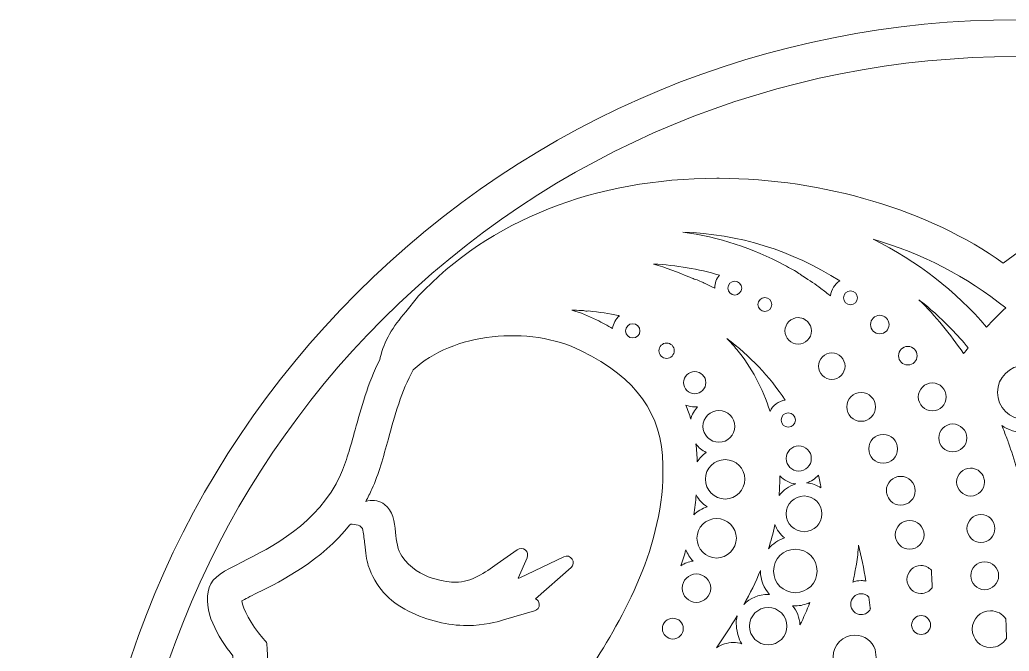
# Model space of a CAD drawing. Header units: millimetres. Extents: x 9 to 1276, y -340 to -50.
# Drawn here: x 319.6 to 470.1, y -151.7 to -55.6 of the extents above; entities that cross this region are included whole.
import ezdxf

# ---------------------------------------------------------------- set-up
doc = ezdxf.new("R2010")
doc.units = ezdxf.units.MM
doc.header["$MEASUREMENT"] = 0
doc.layers.add('Layer 3', color=7, linetype='Continuous')

msp = doc.modelspace()

# ---------------------------------------------------------------- linework, layer by layer
at = {"layer": 'Layer 3', "lineweight": 0}
for points, knots in [([(620.24, -206.34), (619.43, -204.71), (617.16, -200.77), (613.45, -198.86), (613.45, -198.86), (613.45, -198.72), (613.45, -198.72), (613.45, -198.37), (613.46, -198.03), (613.46, -197.69), (613.46, -159.73), (598.68, -124.04), (571.83, -97.19), (544.99, -70.35), (509.29, -55.56), (471.33, -55.56), (433.37, -55.56), (397.67, -70.35), (370.83, -97.19), (344.2, -123.82), (329.43, -159.2), (329.21, -196.85), (325.5, -198.76), (323.23, -202.7), (322.42, -204.33), (320.03, -209.14), (319.55, -215.31), (321.04, -222.17), (323.03, -231.3), (328.3, -238.46), (336.7, -243.46), (343.71, -264.14), (355.19, -282.55), (370.83, -298.19), (397.67, -325.04), (433.37, -339.82), (471.33, -339.82), (509.29, -339.82), (544.99, -325.04), (571.83, -298.19), (586.8, -283.23), (597.98, -265.66), (605.06, -245.99), (613.99, -240.98), (619.56, -233.65), (621.62, -224.18), (623.11, -217.32), (622.63, -211.15), (620.24, -206.34)], [0, 0, 0, 0, 1, 1, 1, 2, 2, 2, 3, 3, 3, 4, 4, 4, 5, 5, 5, 6, 6, 6, 7, 7, 7, 8, 8, 8, 9, 9, 9, 10, 10, 10, 11, 11, 11, 12, 12, 12, 13, 13, 13, 14, 14, 14, 15, 15, 15, 16, 16, 16, 16]), ([(333.93, -203.91), (334.33, -203.38), (334.8, -203.1), (335.9, -203.34), (336.03, -203.43), (336.23, -203.78), (336.22, -204.06), (336.22, -204.06), (335.79, -212.63), (335.79, -212.63), (335.77, -213.11), (336.09, -213.54), (336.56, -213.66), (337.02, -213.77), (337.51, -213.53), (337.7, -213.09), (337.7, -213.09), (341.23, -205.26), (341.23, -205.26), (342.48, -202.49), (341.64, -198.96), (339.24, -196.85), (338.06, -195.82), (336.53, -195.14), (334.84, -194.9), (335.55, -159.49), (349.72, -126.23), (374.79, -101.15), (400.58, -75.36), (434.87, -61.16), (471.34, -61.16), (507.81, -61.16), (542.09, -75.36), (567.88, -101.15), (593.48, -126.75), (607.66, -160.73), (607.87, -196.89), (606.19, -197.13), (604.61, -197.83), (603.44, -198.86), (601.03, -200.97), (600.2, -204.51), (601.44, -207.28), (601.44, -207.28), (604.97, -215.1), (604.97, -215.1), (605.17, -215.54), (605.65, -215.78), (606.12, -215.67), (606.58, -215.55), (606.91, -215.12), (606.88, -214.64), (606.88, -214.64), (606.46, -206.07), (606.46, -206.07), (606.44, -205.79), (606.65, -205.44), (606.78, -205.35), (607.87, -205.11), (608.34, -205.39), (608.74, -205.92), (610.84, -208.72), (609.91, -217.09), (608.51, -219.63), (605.83, -224.51), (600.89, -227.37), (592.97, -228.65), (582.51, -230.33), (570.76, -224.16), (565.04, -213.98), (563.76, -211.7), (562.7, -209.17), (561.68, -206.72), (561.22, -205.6), (560.77, -204.58), (560.34, -203.6), (560.99, -203.18), (561.62, -202.82), (562.23, -202.5), (569.5, -198.69), (576.21, -198.25), (581.62, -197.91), (587.26, -197.54), (592.59, -197.2), (595.16, -192.45), (596.8, -189.45), (595.48, -184.94), (594.31, -180.96), (593.63, -178.63), (593.27, -177.22), (593.26, -176.75), (593.48, -176.24), (593.83, -175.76), (594.24, -175.2), (595.27, -173.78), (596.56, -172.02), (596.3, -169.07), (596.13, -167.18), (595.49, -165.79), (594.87, -164.86), (595.3, -163.72), (595.73, -162.19), (595.73, -160.57), (595.73, -157.58), (592.85, -156.05), (590.73, -154.94), (590.72, -154.9), (590.72, -154.85), (590.71, -154.8), (590.69, -154.54), (590.77, -154.28), (590.94, -154.07), (593.06, -151.32), (595.37, -147.35), (594.28, -144), (593.73, -142.33), (592.07, -141.5), (589.32, -140.12), (584.13, -137.52), (578.9, -134.46), (575.87, -129.63), (573.45, -125.79), (572.18, -121.21), (570.95, -116.78), (569.83, -112.78), (568.68, -108.64), (566.69, -104.9), (562.94, -97.91), (553.58, -91.27), (546.06, -87.4), (536.92, -82.68), (528.82, -79.96), (519.79, -78.58), (508.69, -76.87), (497.26, -78.62), (484.87, -83.92), (478.19, -86.77), (473.06, -89.62), (469.24, -92.59), (458.02, -84.57), (441.93, -79.76), (426.01, -79.69), (426.01, -79.69), (425.64, -79.69), (425.64, -79.69), (407.14, -79.69), (390.99, -86.08), (380.15, -97.7), (380.13, -97.73), (380.11, -97.75), (380.09, -97.77), (380.09, -97.77), (378.33, -100.03), (378.33, -100.03), (376.32, -102.19), (375, -104.53), (374.42, -106.98), (374.42, -106.98), (374.34, -107.32), (374.34, -107.32), (372.55, -110.85), (371.47, -114.79), (370.59, -117.97), (369.89, -120.52), (369.23, -122.93), (368.37, -124.83), (364.98, -132.3), (357.7, -135.94), (353.35, -138.11), (350.6, -139.49), (348.94, -140.32), (348.39, -142), (347.27, -145.44), (349.72, -149.53), (351.98, -152.37), (351.98, -152.58), (351.96, -152.77), (351.95, -152.93), (349.83, -154.05), (346.94, -155.57), (346.94, -158.56), (346.94, -160.18), (347.37, -161.72), (347.81, -162.85), (347.19, -163.78), (346.55, -165.17), (346.38, -167.06), (346.12, -170.01), (347.41, -171.78), (348.45, -173.2), (348.87, -173.78), (349.21, -174.24), (349.41, -174.73), (349.4, -175.08), (349.2, -176.11), (348.36, -178.97), (347.2, -182.94), (345.88, -187.44), (347.51, -190.44), (350.09, -195.19), (355.42, -195.53), (361.06, -195.89), (366.46, -196.24), (373.17, -196.68), (380.44, -200.49), (381.06, -200.81), (381.68, -201.17), (382.34, -201.59), (381.9, -202.57), (381.45, -203.6), (380.99, -204.71), (379.97, -207.16), (378.92, -209.69), (377.64, -211.97), (371.92, -222.15), (360.17, -228.32), (349.71, -226.64), (341.79, -225.36), (336.85, -222.5), (334.17, -217.62), (332.77, -215.09), (331.75, -206.81), (333.93, -203.91)], [0, 0, 0, 0, 1, 1, 1, 2, 2, 2, 3, 3, 3, 4, 4, 4, 5, 5, 5, 6, 6, 6, 7, 7, 7, 8, 8, 8, 9, 9, 9, 10, 10, 10, 11, 11, 11, 12, 12, 12, 13, 13, 13, 14, 14, 14, 15, 15, 15, 16, 16, 16, 17, 17, 17, 18, 18, 18, 19, 19, 19, 20, 20, 20, 21, 21, 21, 22, 22, 22, 23, 23, 23, 24, 24, 24, 25, 25, 25, 26, 26, 26, 27, 27, 27, 28, 28, 28, 29, 29, 29, 30, 30, 30, 31, 31, 31, 32, 32, 32, 33, 33, 33, 34, 34, 34, 35, 35, 35, 36, 36, 36, 37, 37, 37, 38, 38, 38, 39, 39, 39, 40, 40, 40, 41, 41, 41, 42, 42, 42, 43, 43, 43, 44, 44, 44, 45, 45, 45, 46, 46, 46, 47, 47, 47, 48, 48, 48, 49, 49, 49, 50, 50, 50, 51, 51, 51, 52, 52, 52, 53, 53, 53, 54, 54, 54, 55, 55, 55, 56, 56, 56, 57, 57, 57, 58, 58, 58, 59, 59, 59, 60, 60, 60, 61, 61, 61, 62, 62, 62, 63, 63, 63, 64, 64, 64, 65, 65, 65, 66, 66, 66, 67, 67, 67, 68, 68, 68, 69, 69, 69, 70, 70, 70, 71, 71, 71, 72, 72, 72, 73, 73, 73, 74, 74, 74, 74]), ([(442.95, -97.6), (442.46, -97.21), (441.97, -96.83), (441.48, -96.46), (440.68, -95.86), (439.79, -95.25), (438.76, -94.59), (438.62, -94.5), (438.49, -94.41), (438.33, -94.3), (438.07, -94.13), (437.78, -93.93), (437.47, -93.75), (437.06, -93.51), (436.66, -93.3), (436.26, -93.08), (436.26, -93.08), (435.86, -92.87), (435.86, -92.87), (431.11, -90.31), (425.95, -88.64), (420.45, -87.89), (429.01, -88.16), (437.02, -90.65), (444.36, -95.31), (443.58, -95.8), (443.04, -96.64), (442.95, -97.6)], [0, 0, 0, 0, 1, 1, 1, 2, 2, 2, 3, 3, 3, 4, 4, 4, 5, 5, 5, 6, 6, 6, 7, 7, 7, 8, 8, 8, 9, 9, 9, 9]), ([(466.69, -102.36), (462.05, -96.87), (456.14, -92.31), (449.46, -88.98), (456.88, -91.13), (463.63, -94.62), (469.61, -99.42), (468.62, -100.36), (467.64, -101.34), (466.69, -102.36)], [0, 0, 0, 0, 1, 1, 1, 2, 2, 2, 3, 3, 3, 3]), ([(426.04, -94.44), (425.59, -94.97), (425.32, -95.65), (425.32, -96.4), (424.91, -96.19), (424.5, -96), (424.08, -95.81), (424.01, -95.78), (423.94, -95.74), (423.86, -95.7), (423.69, -95.61), (423.5, -95.51), (423.3, -95.43), (423, -95.3), (422.7, -95.2), (422.42, -95.09), (422.28, -95.05), (422.15, -95), (422.02, -94.95), (421.84, -94.88), (421.65, -94.81), (421.52, -94.76), (419.73, -93.97), (417.89, -93.3), (416.02, -92.74), (419.49, -92.92), (422.86, -93.49), (426.04, -94.44)], [0, 0, 0, 0, 1, 1, 1, 2, 2, 2, 3, 3, 3, 4, 4, 4, 5, 5, 5, 6, 6, 6, 7, 7, 7, 8, 8, 8, 9, 9, 9, 9]), ([(427.32, -96.4), (427.32, -95.82), (427.8, -95.35), (428.38, -95.35), (428.96, -95.35), (429.43, -95.82), (429.43, -96.4), (429.43, -96.98), (428.96, -97.46), (428.38, -97.46), (427.8, -97.46), (427.32, -96.98), (427.32, -96.4)], [0, 0, 0, 0, 1, 1, 1, 2, 2, 2, 3, 3, 3, 4, 4, 4, 4]), ([(431.91, -98.9), (431.91, -98.32), (432.38, -97.85), (432.96, -97.85), (433.54, -97.85), (434.02, -98.32), (434.02, -98.9), (434.02, -99.48), (433.54, -99.95), (432.96, -99.95), (432.38, -99.95), (431.91, -99.48), (431.91, -98.9)], [0, 0, 0, 0, 1, 1, 1, 2, 2, 2, 3, 3, 3, 4, 4, 4, 4]), ([(445.99, -98.95), (445.41, -98.95), (444.93, -98.47), (444.93, -97.89), (444.93, -97.31), (445.41, -96.84), (445.99, -96.84), (446.57, -96.84), (447.04, -97.31), (447.04, -97.89), (447.04, -98.47), (446.57, -98.95), (445.99, -98.95)], [0, 0, 0, 0, 1, 1, 1, 2, 2, 2, 3, 3, 3, 4, 4, 4, 4]), ([(463.2, -106.38), (461.19, -103.4), (458.92, -100.66), (456.41, -98.19), (457.11, -98.73), (457.78, -99.29), (458.44, -99.86), (460.44, -101.6), (462.28, -103.5), (463.92, -105.5), (463.67, -105.79), (463.44, -106.09), (463.2, -106.38)], [0, 0, 0, 0, 1, 1, 1, 2, 2, 2, 3, 3, 3, 4, 4, 4, 4]), ([(403.56, -99.74), (403.56, -99.74), (403.95, -99.76), (403.95, -99.76), (404.42, -99.78), (404.88, -99.8), (405.35, -99.83), (405.57, -99.9), (405.82, -99.92), (406.09, -99.89), (407.83, -100.05), (409.29, -100.27), (410.65, -100.57), (410.7, -100.58), (410.76, -100.6), (410.81, -100.61), (410.26, -101.1), (409.88, -101.78), (409.79, -102.56), (409.01, -102.11), (408.2, -101.68), (407.35, -101.25), (406.16, -100.66), (404.89, -100.15), (403.56, -99.74)], [0, 0, 0, 0, 1, 1, 1, 2, 2, 2, 3, 3, 3, 4, 4, 4, 5, 5, 5, 6, 6, 6, 7, 7, 7, 8, 8, 8, 8]), ([(450.45, -100.55), (451.23, -100.55), (451.86, -101.18), (451.86, -101.96), (451.86, -102.73), (451.23, -103.36), (450.45, -103.36), (449.67, -103.36), (449.04, -102.73), (449.04, -101.96), (449.04, -101.18), (449.67, -100.55), (450.45, -100.55)], [0, 0, 0, 0, 1, 1, 1, 2, 2, 2, 3, 3, 3, 4, 4, 4, 4]), ([(354.34, -172.94), (354.34, -172.94), (354.31, -172.86), (354.31, -172.86), (353.85, -171.72), (353.2, -170.82), (352.67, -170.1), (351.88, -169.01), (351.51, -168.51), (351.6, -167.52), (351.73, -166.11), (352.36, -165.48), (352.45, -165.4), (352.45, -165.4), (353.59, -164.57), (353.59, -164.57), (354.01, -164.28), (354.13, -163.71), (353.88, -163.27), (353.88, -163.27), (353.18, -162.03), (353.18, -162.03), (353.17, -162.01), (352.31, -160.42), (352.2, -158.88), (352.44, -158.69), (353.02, -158.29), (354.42, -157.56), (354.42, -157.56), (355.19, -157.15), (355.19, -157.15), (356.72, -156.32), (357.4, -154.33), (357.21, -151.24), (357.21, -151.24), (357.17, -150.68), (357.17, -150.68), (357.16, -150.46), (357.07, -150.25), (356.92, -150.08), (356.92, -150.08), (356.55, -149.67), (356.55, -149.67), (354.73, -147.6), (353.48, -145.18), (353.36, -144.03), (353.8, -143.77), (354.58, -143.36), (355.7, -142.8), (359.56, -140.87), (365.4, -137.95), (369.81, -132.42), (369.88, -132.34), (370.01, -132.29), (370.13, -132.32), (370.13, -132.32), (371.05, -132.51), (371.05, -132.51), (371.42, -132.59), (371.72, -132.9), (371.78, -133.27), (371.9, -133.96), (371.99, -134.77), (372.06, -135.39), (372.2, -136.64), (372.33, -137.83), (372.6, -138.64), (373.66, -141.8), (375.67, -144.08), (378.74, -145.59), (381.68, -147.03), (384.68, -147.77), (387.65, -147.77), (390.23, -147.77), (392.14, -147.22), (393.17, -146.92), (393.17, -146.92), (397.91, -145.55), (397.91, -145.55), (398.37, -145.42), (398.66, -144.98), (398.63, -144.51), (398.6, -144.15), (398.38, -143.84), (398.07, -143.69), (398.07, -143.69), (403.47, -138.95), (403.47, -138.95), (403.85, -138.62), (403.92, -138.06), (403.65, -137.65), (403.37, -137.23), (402.83, -137.08), (402.38, -137.29), (402.38, -137.29), (395.64, -140.49), (395.64, -140.49), (395.55, -140.53), (395.48, -140.56), (395.41, -140.57), (395.41, -140.57), (396.77, -137.44), (396.77, -137.44), (396.95, -137.03), (396.84, -136.54), (396.49, -136.26), (396.14, -135.98), (395.64, -135.96), (395.28, -136.22), (395.28, -136.22), (392.22, -138.4), (392.22, -138.4), (390.39, -139.7), (388.33, -141.17), (385.88, -141.17), (385.88, -141.17), (385.74, -141.17), (385.74, -141.17), (384.84, -141.15), (380.24, -140.86), (377.69, -137.23), (377.06, -136.33), (376.89, -134.88), (376.74, -133.6), (376.54, -131.9), (376.36, -130.3), (375.06, -129.34), (374.35, -128.81), (373.47, -128.63), (372.51, -128.81), (372.51, -128.81), (372.2, -128.87), (372.2, -128.87), (372.54, -128.26), (372.86, -127.63), (373.15, -127), (374.18, -124.73), (374.89, -122.12), (375.65, -119.35), (376.59, -115.92), (377.66, -112.04), (379.45, -108.84), (385.38, -103.29), (397.04, -101.96), (405.01, -105.94), (413.53, -110.2), (417.25, -115.41), (417.44, -123.35), (417.73, -135.51), (411.34, -146.71), (406.51, -154.09), (400.55, -163.18), (394.24, -174.19), (392.56, -186.96), (392.55, -187.06), (392.54, -187.15), (392.54, -187.26), (392.54, -187.26), (392.53, -187.32), (392.53, -187.32), (392.51, -187.51), (392.49, -187.7), (392.47, -187.96), (392.47, -188.04), (392.46, -188.12), (392.45, -188.21), (392.42, -188.52), (392.39, -188.84), (392.37, -189.15), (391.99, -194.61), (392.95, -199.38), (395.22, -203.34), (395.24, -203.37), (395.26, -203.41), (395.28, -203.45), (395.34, -203.58), (395.41, -203.7), (395.48, -203.81), (395.55, -203.93), (395.63, -204.04), (395.73, -204.18), (395.73, -204.18), (395.76, -204.22), (395.76, -204.22), (396.68, -205.65), (397.67, -206.86), (398.78, -207.92), (400.82, -209.85), (403.3, -211.37), (406.17, -212.44), (406.36, -212.51), (406.56, -212.58), (406.77, -212.65), (406.91, -212.7), (407.05, -212.74), (407.19, -212.78), (407.19, -212.78), (407.38, -212.84), (407.38, -212.84), (409.16, -213.4), (411, -213.78), (412.89, -213.97), (411.84, -215.18), (410.69, -216.48), (409.49, -217.83), (407.29, -220.33), (404.96, -222.98), (402.58, -225.82), (402.57, -225.76), (402.56, -225.71), (402.55, -225.65), (402.51, -225.42), (402.46, -225.19), (402.41, -224.93), (402.41, -224.93), (402.32, -224.45), (402.32, -224.45), (402.28, -224.24), (402.24, -224.04), (402.2, -223.85), (401.01, -218.18), (399.16, -213.2), (396.7, -209.03), (396.7, -209.03), (396.59, -208.84), (396.59, -208.84), (396.54, -208.75), (396.49, -208.67), (396.43, -208.57), (396.41, -208.53), (396.38, -208.49), (396.35, -208.44), (396.29, -208.33), (396.23, -208.22), (396.17, -208.12), (393.87, -204.46), (390.99, -201.33), (387.61, -198.82), (387.6, -198.82), (387.6, -198.81), (387.59, -198.81), (387.49, -198.73), (387.38, -198.66), (387.26, -198.58), (387.21, -198.54), (387.15, -198.5), (387.09, -198.46), (386.96, -198.37), (386.82, -198.27), (386.66, -198.16), (386.66, -198.16), (386.58, -198.11), (386.58, -198.11), (385.24, -197.19), (384.06, -196.47), (382.88, -195.85), (374.62, -191.52), (367.29, -191.04), (361.39, -190.66), (356.7, -190.36), (353.31, -190.14), (352.12, -187.94), (351.52, -186.84), (352.83, -182.34), (353.4, -180.42), (354.36, -177.15), (355.05, -174.79), (354.34, -172.94)], [0, 0, 0, 0, 1, 1, 1, 2, 2, 2, 3, 3, 3, 4, 4, 4, 5, 5, 5, 6, 6, 6, 7, 7, 7, 8, 8, 8, 9, 9, 9, 10, 10, 10, 11, 11, 11, 12, 12, 12, 13, 13, 13, 14, 14, 14, 15, 15, 15, 16, 16, 16, 17, 17, 17, 18, 18, 18, 19, 19, 19, 20, 20, 20, 21, 21, 21, 22, 22, 22, 23, 23, 23, 24, 24, 24, 25, 25, 25, 26, 26, 26, 27, 27, 27, 28, 28, 28, 29, 29, 29, 30, 30, 30, 31, 31, 31, 32, 32, 32, 33, 33, 33, 34, 34, 34, 35, 35, 35, 36, 36, 36, 37, 37, 37, 38, 38, 38, 39, 39, 39, 40, 40, 40, 41, 41, 41, 42, 42, 42, 43, 43, 43, 44, 44, 44, 45, 45, 45, 46, 46, 46, 47, 47, 47, 48, 48, 48, 49, 49, 49, 50, 50, 50, 51, 51, 51, 52, 52, 52, 53, 53, 53, 54, 54, 54, 55, 55, 55, 56, 56, 56, 57, 57, 57, 58, 58, 58, 59, 59, 59, 60, 60, 60, 61, 61, 61, 62, 62, 62, 63, 63, 63, 64, 64, 64, 65, 65, 65, 66, 66, 66, 67, 67, 67, 68, 68, 68, 69, 69, 69, 70, 70, 70, 71, 71, 71, 72, 72, 72, 73, 73, 73, 74, 74, 74, 75, 75, 75, 76, 76, 76, 77, 77, 77, 78, 78, 78, 79, 79, 79, 80, 80, 80, 81, 81, 81, 82, 82, 82, 83, 83, 83, 84, 84, 84, 85, 85, 85, 86, 86, 86, 87, 87, 87, 88, 88, 88, 89, 89, 89, 89]), ([(411.77, -102.92), (411.77, -102.32), (412.25, -101.83), (412.85, -101.83), (413.45, -101.83), (413.94, -102.32), (413.94, -102.92), (413.94, -103.52), (413.45, -104), (412.85, -104), (412.25, -104), (411.77, -103.52), (411.77, -102.92)], [0, 0, 0, 0, 1, 1, 1, 2, 2, 2, 3, 3, 3, 4, 4, 4, 4]), ([(438.03, -104.93), (436.92, -104.93), (436.02, -104.03), (436.02, -102.92), (436.02, -101.81), (436.92, -100.9), (438.03, -100.9), (438.4, -100.9), (438.74, -101), (439.03, -101.17), (439.19, -101.29), (439.34, -101.42), (439.5, -101.54), (439.83, -101.9), (440.04, -102.38), (440.04, -102.92), (440.04, -104.03), (439.14, -104.93), (438.03, -104.93)], [0, 0, 0, 0, 1, 1, 1, 2, 2, 2, 3, 3, 3, 4, 4, 4, 5, 5, 5, 6, 6, 6, 6]), ([(416.84, -105.93), (416.84, -105.29), (417.36, -104.77), (418.01, -104.77), (418.65, -104.77), (419.17, -105.29), (419.17, -105.93), (419.17, -106.57), (418.65, -107.1), (418.01, -107.1), (417.36, -107.1), (416.84, -106.57), (416.84, -105.93)], [0, 0, 0, 0, 1, 1, 1, 2, 2, 2, 3, 3, 3, 4, 4, 4, 4]), ([(436.06, -113.44), (435.03, -113.6), (434.17, -114.26), (433.74, -115.17), (432.63, -111.67), (430.93, -108.46), (428.68, -105.74), (428.21, -105.17), (427.71, -104.62), (427.18, -104.09), (430.64, -106.71), (433.67, -109.88), (436.06, -113.44)], [0, 0, 0, 0, 1, 1, 1, 2, 2, 2, 3, 3, 3, 4, 4, 4, 4]), ([(453.31, -106.7), (453.31, -105.92), (453.94, -105.29), (454.72, -105.29), (455.5, -105.29), (456.13, -105.92), (456.13, -106.7), (456.13, -107.48), (455.5, -108.11), (454.72, -108.11), (453.94, -108.11), (453.31, -107.48), (453.31, -106.7)], [0, 0, 0, 0, 1, 1, 1, 2, 2, 2, 3, 3, 3, 4, 4, 4, 4]), ([(445.16, -108.29), (445.16, -109.4), (444.26, -110.3), (443.15, -110.3), (442.04, -110.3), (441.13, -109.4), (441.13, -108.29), (441.13, -107.18), (442.04, -106.27), (443.15, -106.27), (444.26, -106.27), (445.16, -107.18), (445.16, -108.29)], [0, 0, 0, 0, 1, 1, 1, 2, 2, 2, 3, 3, 3, 4, 4, 4, 4]), ([(472.47, -108.18), (474.74, -108.18), (476.58, -110.02), (476.58, -112.28), (476.58, -112.7), (476.52, -113.1), (476.4, -113.49), (476.17, -113.91), (475.95, -114.34), (475.73, -114.78), (474.97, -115.76), (473.8, -116.39), (472.47, -116.39), (470.21, -116.39), (468.37, -114.55), (468.37, -112.28), (468.37, -110.02), (470.21, -108.18), (472.47, -108.18)], [0, 0, 0, 0, 1, 1, 1, 2, 2, 2, 3, 3, 3, 4, 4, 4, 5, 5, 5, 6, 6, 6, 6]), ([(422.28, -112.49), (421.35, -112.49), (420.59, -111.73), (420.59, -110.79), (420.59, -109.86), (421.35, -109.1), (422.28, -109.1), (423.22, -109.1), (423.98, -109.86), (423.98, -110.79), (423.98, -111.73), (423.22, -112.49), (422.28, -112.49)], [0, 0, 0, 0, 1, 1, 1, 2, 2, 2, 3, 3, 3, 4, 4, 4, 4]), ([(458.44, -110.84), (459.61, -110.84), (460.56, -111.79), (460.56, -112.96), (460.56, -114.13), (459.61, -115.09), (458.44, -115.09), (457.26, -115.09), (456.31, -114.13), (456.31, -112.96), (456.31, -111.79), (457.26, -110.84), (458.44, -110.84)], [0, 0, 0, 0, 1, 1, 1, 2, 2, 2, 3, 3, 3, 4, 4, 4, 4]), ([(449.8, -114.49), (449.8, -115.7), (448.82, -116.68), (447.61, -116.68), (446.4, -116.68), (445.42, -115.7), (445.42, -114.49), (445.42, -113.28), (446.4, -112.3), (447.61, -112.3), (448.82, -112.3), (449.8, -113.28), (449.8, -114.49)], [0, 0, 0, 0, 1, 1, 1, 2, 2, 2, 3, 3, 3, 4, 4, 4, 4]), ([(421.69, -116.34), (421.48, -115.62), (421.23, -114.92), (420.95, -114.24), (421.37, -114.4), (421.81, -114.49), (422.28, -114.49), (422.43, -114.49), (422.57, -114.48), (422.72, -114.46), (422.23, -114.99), (421.87, -115.63), (421.69, -116.34)], [0, 0, 0, 0, 1, 1, 1, 2, 2, 2, 3, 3, 3, 4, 4, 4, 4]), ([(428.38, -117.45), (428.38, -118.79), (427.29, -119.87), (425.96, -119.87), (424.63, -119.87), (423.54, -118.79), (423.54, -117.45), (423.54, -116.12), (424.63, -115.03), (425.96, -115.03), (427.29, -115.03), (428.38, -116.12), (428.38, -117.45)], [0, 0, 0, 0, 1, 1, 1, 2, 2, 2, 3, 3, 3, 4, 4, 4, 4]), ([(436.52, -117.57), (435.92, -117.57), (435.43, -117.09), (435.43, -116.49), (435.43, -115.89), (435.92, -115.4), (436.52, -115.4), (437.12, -115.4), (437.61, -115.89), (437.61, -116.49), (437.61, -117.09), (437.12, -117.57), (436.52, -117.57)], [0, 0, 0, 0, 1, 1, 1, 2, 2, 2, 3, 3, 3, 4, 4, 4, 4]), ([(461.56, -121.34), (460.39, -121.34), (459.44, -120.39), (459.44, -119.21), (459.44, -118.04), (460.39, -117.09), (461.56, -117.09), (462.73, -117.09), (463.69, -118.04), (463.69, -119.21), (463.69, -120.39), (462.73, -121.34), (461.56, -121.34)], [0, 0, 0, 0, 1, 1, 1, 2, 2, 2, 3, 3, 3, 4, 4, 4, 4]), ([(471.62, -124.97), (471.23, -123.58), (470.81, -122.22), (470.36, -120.9), (470.36, -120.9), (470.29, -120.71), (470.29, -120.71), (470.22, -120.51), (470.16, -120.31), (470.08, -120.11), (470.05, -120.02), (470.02, -119.94), (469.99, -119.84), (469.99, -119.84), (469.97, -119.78), (469.97, -119.78), (469.91, -119.6), (469.85, -119.43), (469.79, -119.26), (469.54, -118.61), (469.29, -117.96), (469.02, -117.32), (470.01, -117.99), (471.19, -118.39), (472.47, -118.39), (473.05, -118.39), (473.61, -118.3), (474.14, -118.15), (473.2, -120.33), (472.36, -122.6), (471.62, -124.97)], [0, 0, 0, 0, 1, 1, 1, 2, 2, 2, 3, 3, 3, 4, 4, 4, 5, 5, 5, 6, 6, 6, 7, 7, 7, 8, 8, 8, 9, 9, 9, 10, 10, 10, 10]), ([(450.96, -123.06), (449.76, -123.06), (448.77, -122.08), (448.77, -120.87), (448.77, -119.66), (449.76, -118.68), (450.96, -118.68), (452.17, -118.68), (453.16, -119.66), (453.16, -120.87), (453.16, -122.08), (452.17, -123.06), (450.96, -123.06)], [0, 0, 0, 0, 1, 1, 1, 2, 2, 2, 3, 3, 3, 4, 4, 4, 4]), ([(422.67, -122.87), (422.64, -121.93), (422.57, -121.02), (422.46, -120.13), (422.87, -120.67), (423.41, -121.12), (424.03, -121.42), (423.48, -121.81), (423.02, -122.3), (422.67, -122.87)], [0, 0, 0, 0, 1, 1, 1, 2, 2, 2, 3, 3, 3, 3]), ([(438.12, -120.43), (439.17, -120.43), (440.03, -121.29), (440.03, -122.34), (440.03, -123.39), (439.17, -124.25), (438.12, -124.25), (437.07, -124.25), (436.21, -123.39), (436.21, -122.34), (436.21, -121.29), (437.07, -120.43), (438.12, -120.43)], [0, 0, 0, 0, 1, 1, 1, 2, 2, 2, 3, 3, 3, 4, 4, 4, 4]), ([(426.91, -128.51), (425.25, -128.51), (423.9, -127.16), (423.9, -125.51), (423.9, -123.85), (425.25, -122.51), (426.91, -122.51), (428.56, -122.51), (429.91, -123.85), (429.91, -125.51), (429.91, -127.16), (428.56, -128.51), (426.91, -128.51)], [0, 0, 0, 0, 1, 1, 1, 2, 2, 2, 3, 3, 3, 4, 4, 4, 4]), ([(437.67, -126.22), (436.63, -126.51), (435.74, -127.14), (435.12, -127.99), (435.2, -126.98), (435.24, -125.98), (435.24, -124.98), (435.86, -125.65), (436.71, -126.11), (437.67, -126.22)], [0, 0, 0, 0, 1, 1, 1, 2, 2, 2, 3, 3, 3, 3]), ([(439.31, -126.07), (440.01, -125.84), (440.63, -125.42), (441.1, -124.86), (441.26, -125.52), (441.39, -126.17), (441.5, -126.82), (440.86, -126.4), (440.11, -126.13), (439.31, -126.07)], [0, 0, 0, 0, 1, 1, 1, 2, 2, 2, 3, 3, 3, 3]), ([(464.27, -128.06), (463.1, -128.06), (462.15, -127.1), (462.15, -125.93), (462.15, -124.76), (463.1, -123.81), (464.27, -123.81), (465.11, -123.81), (465.83, -124.29), (466.18, -124.99), (466.25, -125.23), (466.31, -125.47), (466.38, -125.7), (466.39, -125.78), (466.4, -125.86), (466.4, -125.93), (466.4, -127.1), (465.44, -128.06), (464.27, -128.06)], [0, 0, 0, 0, 1, 1, 1, 2, 2, 2, 3, 3, 3, 4, 4, 4, 5, 5, 5, 6, 6, 6, 6]), ([(453.64, -125.06), (454.85, -125.06), (455.83, -126.04), (455.83, -127.25), (455.83, -128.46), (454.85, -129.44), (453.64, -129.44), (453.05, -129.44), (452.51, -129.2), (452.11, -128.82), (451.84, -128.5), (451.64, -128.14), (451.51, -127.74), (451.47, -127.59), (451.45, -127.42), (451.45, -127.25), (451.45, -126.04), (452.43, -125.06), (453.64, -125.06)], [0, 0, 0, 0, 1, 1, 1, 2, 2, 2, 3, 3, 3, 4, 4, 4, 5, 5, 5, 6, 6, 6, 6]), ([(422.51, -127.89), (422.91, -128.62), (423.49, -129.24), (424.18, -129.7), (423.4, -129.93), (422.7, -130.36), (422.13, -130.92), (422.29, -129.92), (422.42, -128.91), (422.51, -127.89)], [0, 0, 0, 0, 1, 1, 1, 2, 2, 2, 3, 3, 3, 3]), ([(438.93, -133.48), (437.43, -133.48), (436.21, -132.27), (436.21, -130.77), (436.21, -129.27), (437.43, -128.05), (438.93, -128.05), (440.43, -128.05), (441.65, -129.27), (441.65, -130.77), (441.65, -132.27), (440.43, -133.48), (438.93, -133.48)], [0, 0, 0, 0, 1, 1, 1, 2, 2, 2, 3, 3, 3, 4, 4, 4, 4]), ([(465.84, -135.13), (464.67, -135.13), (463.72, -134.17), (463.72, -133), (463.72, -131.83), (464.67, -130.87), (465.84, -130.87), (467.01, -130.87), (467.97, -131.83), (467.97, -133), (467.97, -134.17), (467.01, -135.13), (465.84, -135.13)], [0, 0, 0, 0, 1, 1, 1, 2, 2, 2, 3, 3, 3, 4, 4, 4, 4]), ([(425.62, -137.49), (423.97, -137.49), (422.62, -136.14), (422.62, -134.48), (422.62, -132.83), (423.97, -131.48), (425.62, -131.48), (427.27, -131.48), (428.62, -132.83), (428.62, -134.48), (428.62, -136.14), (427.27, -137.49), (425.62, -137.49)], [0, 0, 0, 0, 1, 1, 1, 2, 2, 2, 3, 3, 3, 4, 4, 4, 4]), ([(435.95, -134.42), (434.99, -134.74), (434.15, -135.32), (433.51, -136.09), (433.89, -134.91), (434.21, -133.7), (434.47, -132.46), (434.48, -132.43), (434.48, -132.4), (434.49, -132.37), (434.78, -133.18), (435.29, -133.89), (435.95, -134.42)], [0, 0, 0, 0, 1, 1, 1, 2, 2, 2, 3, 3, 3, 4, 4, 4, 4]), ([(457.18, -133.96), (457.18, -135.16), (456.2, -136.15), (454.99, -136.15), (453.78, -136.15), (452.8, -135.16), (452.8, -133.96), (452.8, -132.75), (453.78, -131.77), (454.99, -131.77), (456.2, -131.77), (457.18, -132.75), (457.18, -133.96)], [0, 0, 0, 0, 1, 1, 1, 2, 2, 2, 3, 3, 3, 4, 4, 4, 4]), ([(446.36, -141.16), (446.38, -141.09), (446.4, -141.01), (446.42, -140.94), (446.48, -140.65), (446.54, -140.36), (446.6, -140.04), (446.6, -140.04), (446.72, -139.36), (446.72, -139.36), (446.78, -139.05), (446.84, -138.75), (446.89, -138.44), (447.04, -137.47), (447.15, -136.5), (447.22, -135.52), (447.63, -137.26), (448.01, -139.09), (448.35, -141.01), (448.11, -140.96), (447.86, -140.93), (447.61, -140.93), (447.17, -140.93), (446.75, -141.01), (446.36, -141.16)], [0, 0, 0, 0, 1, 1, 1, 2, 2, 2, 3, 3, 3, 4, 4, 4, 5, 5, 5, 6, 6, 6, 7, 7, 7, 8, 8, 8, 8]), ([(420.94, -136.22), (421.18, -136.87), (421.55, -137.46), (422.03, -137.95), (421.35, -138.04), (420.72, -138.29), (420.18, -138.66), (420.45, -137.86), (420.7, -137.04), (420.94, -136.22)], [0, 0, 0, 0, 1, 1, 1, 2, 2, 2, 3, 3, 3, 3]), ([(437.6, -142.77), (435.77, -142.77), (434.29, -141.29), (434.29, -139.47), (434.29, -137.64), (435.77, -136.16), (437.6, -136.16), (439.42, -136.16), (440.9, -137.64), (440.9, -139.47), (440.9, -141.29), (439.42, -142.77), (437.6, -142.77)], [0, 0, 0, 0, 1, 1, 1, 2, 2, 2, 3, 3, 3, 4, 4, 4, 4]), ([(466.42, -142.31), (465.24, -142.31), (464.29, -141.35), (464.29, -140.18), (464.29, -139.01), (465.24, -138.06), (466.42, -138.06), (467.59, -138.06), (468.54, -139.01), (468.54, -140.18), (468.54, -141.35), (467.59, -142.31), (466.42, -142.31)], [0, 0, 0, 0, 1, 1, 1, 2, 2, 2, 3, 3, 3, 4, 4, 4, 4]), ([(422.54, -139.92), (423.73, -139.92), (424.71, -140.89), (424.71, -142.08), (424.71, -143.28), (423.73, -144.25), (422.54, -144.25), (421.35, -144.25), (420.38, -143.28), (420.38, -142.08), (420.38, -140.89), (421.35, -139.92), (422.54, -139.92)], [0, 0, 0, 0, 1, 1, 1, 2, 2, 2, 3, 3, 3, 4, 4, 4, 4]), ([(433.68, -143.03), (433.61, -143.03), (433.54, -143.02), (433.46, -143.02), (432.04, -143.02), (430.69, -143.6), (429.77, -144.56), (430.7, -142.89), (431.56, -141.18), (432.29, -139.4), (432.29, -139.42), (432.29, -139.44), (432.29, -139.47), (432.29, -140.84), (432.82, -142.09), (433.68, -143.03)], [0, 0, 0, 0, 1, 1, 1, 2, 2, 2, 3, 3, 3, 4, 4, 4, 5, 5, 5, 5]), ([(456.71, -142.89), (455.54, -142.89), (454.59, -141.93), (454.59, -140.76), (454.59, -139.59), (455.54, -138.64), (456.71, -138.64), (457.35, -138.64), (457.92, -138.92), (458.31, -139.36), (458.36, -140.25), (458.4, -141.13), (458.42, -142.02), (458.04, -142.54), (457.42, -142.89), (456.71, -142.89)], [0, 0, 0, 0, 1, 1, 1, 2, 2, 2, 3, 3, 3, 4, 4, 4, 5, 5, 5, 5]), ([(447.61, -142.93), (448.06, -142.93), (448.47, -143.12), (448.76, -143.43), (448.84, -143.97), (448.92, -144.52), (449, -145.07), (449, -145.07), (449.01, -145.19), (449.01, -145.19), (449.01, -145.2), (449.02, -145.22), (449.02, -145.23), (448.76, -145.75), (448.23, -146.1), (447.61, -146.1), (446.74, -146.1), (446.03, -145.39), (446.03, -144.52), (446.03, -143.64), (446.74, -142.93), (447.61, -142.93)], [0, 0, 0, 0, 1, 1, 1, 2, 2, 2, 3, 3, 3, 4, 4, 4, 5, 5, 5, 6, 6, 6, 7, 7, 7, 7]), ([(438.3, -147.67), (438.26, -146.56), (437.84, -145.55), (437.17, -144.75), (437.31, -144.76), (437.45, -144.77), (437.6, -144.77), (438.39, -144.77), (439.14, -144.59), (439.81, -144.28), (439.37, -145.43), (438.87, -146.56), (438.3, -147.67)], [0, 0, 0, 0, 1, 1, 1, 2, 2, 2, 3, 3, 3, 4, 4, 4, 4]), ([(433.46, -150.71), (431.9, -150.71), (430.62, -149.43), (430.62, -147.86), (430.62, -146.3), (431.9, -145.02), (433.46, -145.02), (435.03, -145.02), (436.31, -146.3), (436.31, -147.86), (436.31, -149.43), (435.03, -150.71), (433.46, -150.71)], [0, 0, 0, 0, 1, 1, 1, 2, 2, 2, 3, 3, 3, 4, 4, 4, 4]), ([(469.63, -146.75), (469.68, -147.74), (469.71, -148.73), (469.73, -149.72), (469.24, -150.55), (468.34, -151.11), (467.31, -151.11), (465.77, -151.11), (464.52, -149.86), (464.52, -148.31), (464.52, -146.77), (465.77, -145.52), (467.31, -145.52), (468.28, -145.52), (469.13, -146), (469.63, -146.75)], [0, 0, 0, 0, 1, 1, 1, 2, 2, 2, 3, 3, 3, 4, 4, 4, 5, 5, 5, 5]), ([(418.96, -146.65), (419.83, -146.65), (420.54, -147.36), (420.54, -148.23), (420.54, -149.11), (419.83, -149.82), (418.96, -149.82), (418.08, -149.82), (417.37, -149.11), (417.37, -148.23), (417.37, -147.36), (418.08, -146.65), (418.96, -146.65)], [0, 0, 0, 0, 1, 1, 1, 2, 2, 2, 3, 3, 3, 4, 4, 4, 4]), ([(428.62, -147.86), (428.72, -148.84), (428.92, -149.77), (429.43, -150.53), (429.03, -150.42), (428.61, -150.36), (428.18, -150.36), (427.23, -150.36), (426.34, -150.65), (425.6, -151.14), (426.7, -149.56), (427.76, -147.95), (428.76, -146.3), (428.62, -146.78), (428.56, -147.31), (428.62, -147.86)], [0, 0, 0, 0, 1, 1, 1, 2, 2, 2, 3, 3, 3, 4, 4, 4, 5, 5, 5, 5]), ([(456.74, -149.13), (455.95, -149.13), (455.3, -148.48), (455.3, -147.69), (455.3, -146.9), (455.95, -146.25), (456.74, -146.25), (457.54, -146.25), (458.18, -146.9), (458.18, -147.69), (458.18, -148.48), (457.54, -149.13), (456.74, -149.13)], [0, 0, 0, 0, 1, 1, 1, 2, 2, 2, 3, 3, 3, 4, 4, 4, 4]), ([(446.66, -149.23), (448.1, -149.23), (449.32, -150.16), (449.77, -151.44), (449.83, -151.96), (449.88, -152.48), (449.93, -153), (449.71, -154.6), (448.33, -155.85), (446.66, -155.85), (444.84, -155.85), (443.35, -154.36), (443.35, -152.54), (443.35, -150.72), (444.84, -149.23), (446.66, -149.23)], [0, 0, 0, 0, 1, 1, 1, 2, 2, 2, 3, 3, 3, 4, 4, 4, 5, 5, 5, 5])]:
    msp.add_open_spline(points, degree=3, knots=knots, dxfattribs=at)

doc.saveas('drawing.dxf')
